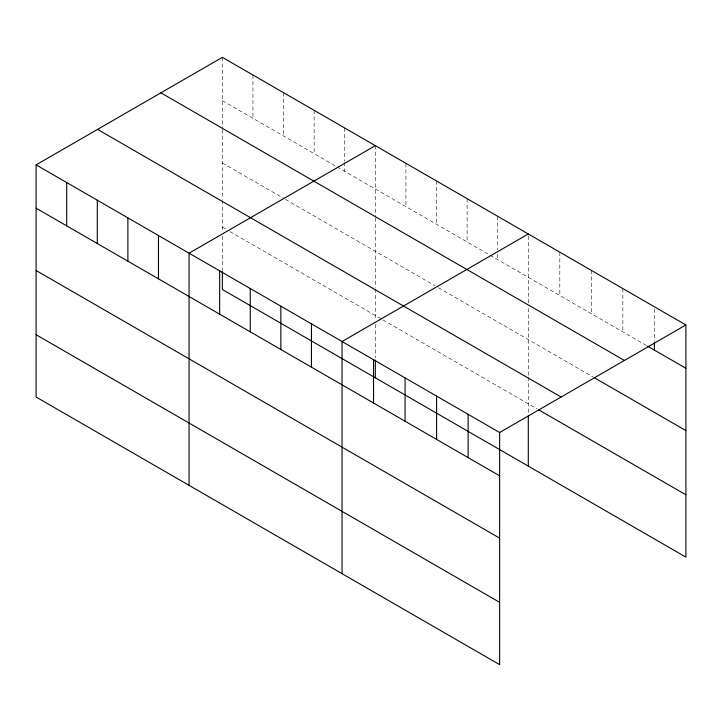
<?xml version="1.0" encoding="UTF-8"?>
<svg xmlns="http://www.w3.org/2000/svg" width="722" height="722" viewBox="0 0 722 722"><rect width="100%" height="100%" fill="white"/><g stroke="black" fill="none" stroke-linecap="round" stroke-linejoin="round"><path stroke-width="0.54" stroke-dasharray="3.61 2.71" d="M528.296 302.879L528.296 233.973M222.358 100.656L336.127 166.34M337.084 166.89L489.101 254.658M490.058 255.209L646.741 345.667M222.358 162.973L283.547 198.297M285.461 199.407L434.599 285.515M438.425 287.717L593.249 377.101M222.358 227.177L226.185 229.388M230.011 231.6L382.019 319.359M382.976 319.909L536.888 408.778M654.376 308.989L654.376 341.199M622.86 288.574L622.86 331.885M591.336 270.371L591.336 313.682M559.821 252.177L559.821 295.488M528.296 308.447L528.296 376.135M528.296 377.245L528.296 413.823M497.702 216.311L497.702 249.632M497.702 254.072L497.702 259.622M467.107 198.649L467.107 241.96M436.512 180.987L436.512 224.298M405.917 163.325L405.917 206.636M375.332 145.663L375.332 216.79M375.332 217.909L375.332 287.816M375.332 288.926L375.332 319.945M375.332 324.395L375.332 357.778M344.737 127.993L344.737 161.313M344.737 162.423L344.737 171.313M314.142 110.331L314.142 153.642M283.547 92.669L283.547 135.98M252.953 75.007L252.953 118.318M222.358 57.345L222.358 128.48M222.358 129.59L222.358 199.507M222.358 200.608L222.358 231.627M222.358 236.085L222.358 270.579"/><path stroke-width="1.08" d="M36.1 164.878L499.642 432.505L499.642 664.655L36.1 397.037L36.1 164.878L222.358 57.345L685.9 324.963L685.9 557.122L222.358 289.495L222.358 271.689M375.332 145.663L189.065 253.196L189.065 485.346M528.296 233.973L342.038 341.515L342.038 573.665M499.642 432.505L685.9 324.963M647.697 346.217L685.9 368.283M160.898 92.831L624.431 360.458M594.206 377.66L685.9 430.601M97.569 129.391L561.102 397.019M538.802 409.879L685.9 494.805M36.1 208.189L499.642 475.816M36.1 270.506L499.642 538.134M36.1 334.719L499.642 602.338M654.376 342.309L654.376 350.08M528.296 416.053L528.296 466.132M468.118 414.302L468.118 457.613M436.602 396.107L436.602 439.418M405.078 377.904L405.078 421.224M375.332 360.007L375.332 377.814M373.554 359.709L373.554 403.02M311.444 323.844L311.444 367.164M280.849 306.182L280.849 349.493M250.254 288.52L250.254 331.831M219.659 270.858L219.659 314.169M158.479 235.534L158.479 278.845M127.884 217.873L127.884 261.183M97.289 200.202L97.289 243.522M66.695 182.54L66.695 225.851"/></g></svg>
